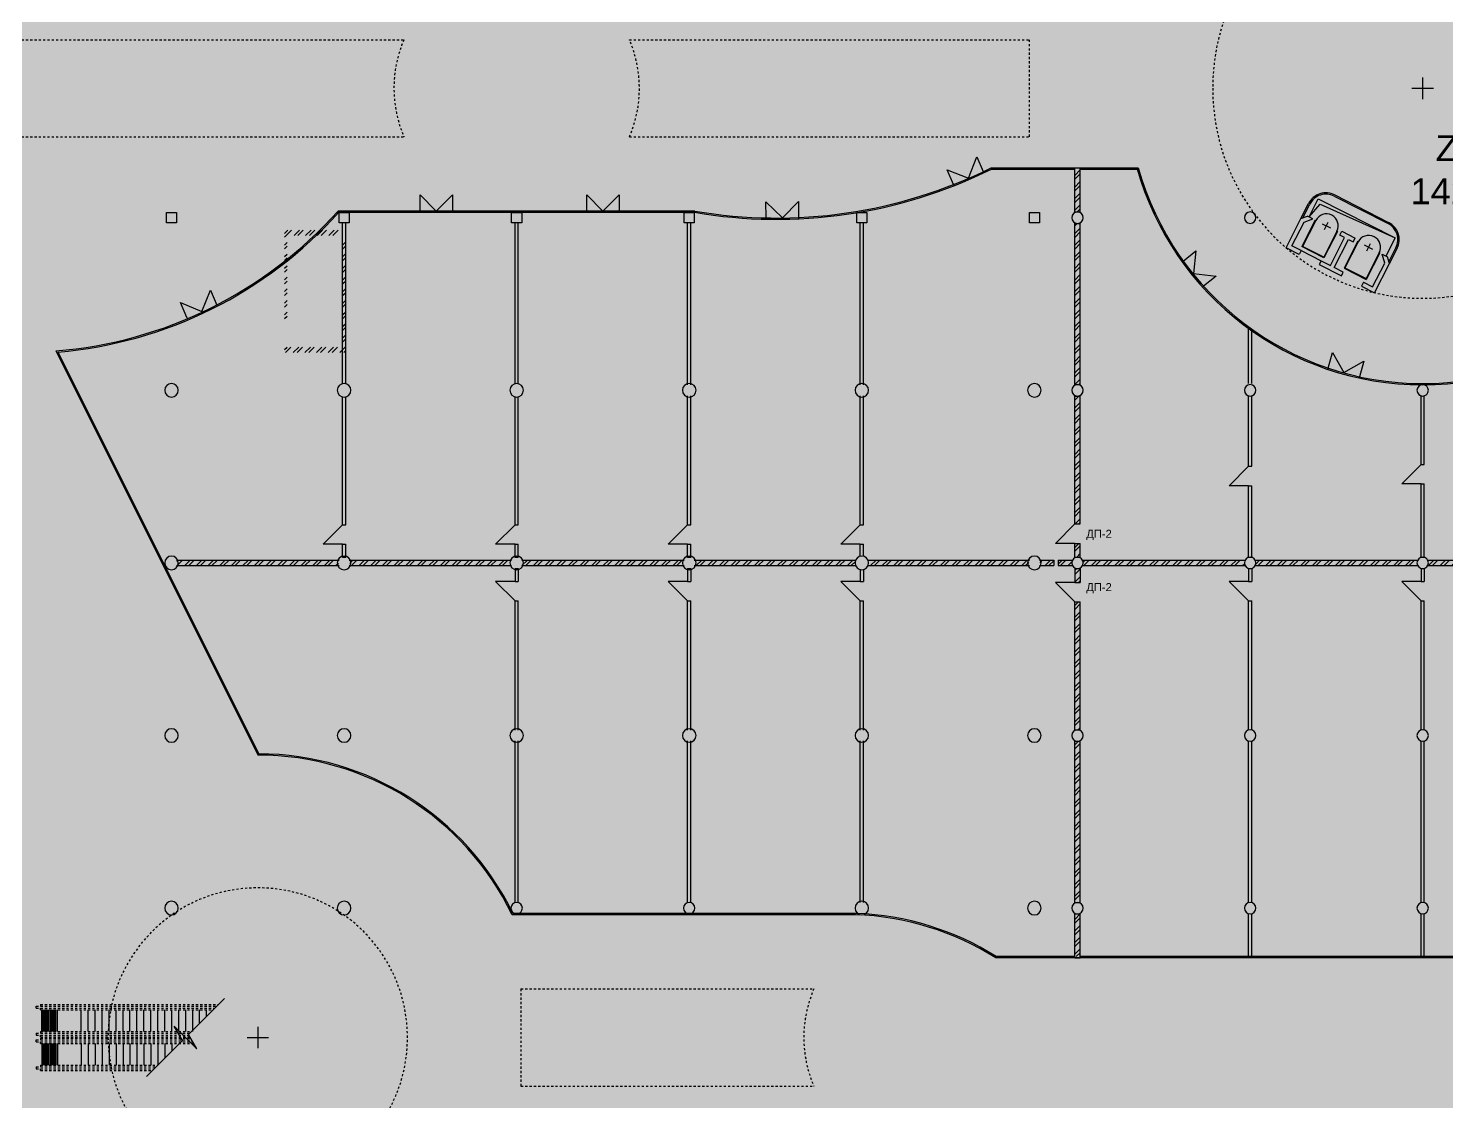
# Model space of a CAD drawing. Header units: metres. Extents: x 183920 to 185578, y 20757 to 21440.
# Drawn here: x 184808.6 to 184874.4, y 20923.2 to 20973 of the extents above; entities that cross this region are included whole.
import ezdxf

# ---------------------------------------------------------------- set-up
doc = ezdxf.new("R2010")
doc.units = ezdxf.units.M
for name, pattern in [('Style_13', [0]), ('Style_15', [9.525e-07, 6.35e-07, -3.175e-07]), ('Style_23', [0]), ('Style_29', [5e-07, 2.5e-07, -2.5e-07]), ('Style_8', [0])]:
    doc.linetypes.add(name, pattern=pattern)
for name, color, linetype, true_color in [('0_1', 7, 'Continuous', 0x000000), ('brick', 12, 'Continuous', 0xbd0000), ('COLON', 5, 'Continuous', 0x0000ff), ('DOORS', 8, 'Continuous', 0x414141), ('DRAW', 7, 'Continuous', 0xffffff), ('GKL', 5, 'Continuous', 0x0000ff), ('Glass', 4, 'Continuous', 0x00ffff), ('Import', 7, 'Continuous', 0xff1493), ('TEXT', 2, 'Continuous', 0xffff00), ('WALL', 7, 'Continuous', 0x000000), ('Zoning', 7, 'Continuous', 0x47d2e2)]:
    doc.layers.add(name, color=color, linetype=linetype, true_color=true_color)
doc.styles.add('Style', font='', dxfattribs={"height": 0.3708534375})
doc.styles.add('Style_11', font='', dxfattribs={"height": 1.2})
doc.styles.get('Style').set_extended_font_data('arial')
doc.styles.get('Style_11').set_extended_font_data('arial')
pattern_1 = [(45, (-3.600000000000116, 82), (-0.2694076836320746, 0.2694076836320746), []), (45, (-3.420394800000009, 82), (-0.2694076836320746, 0.2694076836320746), [])]

# ---------------------------------------------------------------- blocks, each defined once
blk = doc.blocks.new('AC7174312D')
at = {"layer": 'WALL', "linetype": 'Style_13'}
for points in [[(4.25, -5.749999999999956), (4.25, -6.749999999999956)], [(3.75, -6.249999999999956), (4.75, -6.249999999999956)]]:
    blk.add_lwpolyline(points, dxfattribs=at)
blk = doc.blocks.new('AC584E3954')
at = {"layer": 'Glass', "linetype": 'Style_13'}
for points in [[(-0.8850831972660963, -1.234254007406082), (-0.8850831972660963, -1.174254007406082)], [(0.6149168027339037, -1.234254007406082), (0.6149168027339037, -1.984254007406082), (-0.1350831972660962, -1.234254007406082), (-0.8850831972660963, -1.984254007406082), (-0.8850831972660963, -1.234254007406082)], [(0.6149168027339037, -1.234254007406082), (0.6149168027339037, -1.174254007406082)]]:
    blk.add_lwpolyline(points, dxfattribs=at)

msp = doc.modelspace()

# ---------------------------------------------------------------- hatches: boundary and pattern name
at = {"layer": 'DRAW'}
h = msp.add_hatch(dxfattribs=at)
h.set_pattern_fill('PATTERN_0', color=256, scale=0.04, style=0, pattern_type=2)
h.set_pattern_definition(pattern_1)
edge = h.paths.add_edge_path(flags=0)
edge.add_line((184857.3996730566, 20966.43480507297), (184857.1496730566, 20966.43480507297))
edge.add_line((184857.1496730566, 20966.43480507297), (184857.1496730566, 20964.41847150189))
edge.add_arc((184857.2746730566, 20964.18480507297), 0.2649999999998766, 61.85541869148011, 118.14458130852009, ccw=False)
edge.add_line((184857.3996730566, 20964.41847150189), (184857.3996730566, 20966.43480507297))
edge.add_line((184857.3996730566, 20966.43480507297), (184857.3996730566, 20966.43480507297))
edge = h.paths.add_edge_path(flags=0)
edge.add_line((184857.1496730566, 20956.44980507297), (184857.3996730566, 20956.44980507297))
edge.add_line((184857.3996730566, 20956.44980507297), (184857.3996730566, 20963.95113864406))
edge.add_spline(control_points=[(184857.3996730566, 20963.95113864406), (184857.3202946146, 20963.90867509768), (184857.2290514985, 20963.90867509768), (184857.1496730566, 20963.95113864406)], knot_values=[0, 0, 0, 0, 1, 1, 1, 1], degree=3, periodic=0)
edge.add_line((184857.1496730566, 20963.95113864406), (184857.1496730566, 20956.44980507297))
h = msp.add_hatch(dxfattribs=at)
h.set_pattern_fill('PATTERN_0', color=256, scale=0.04, style=0, pattern_type=2)
h.set_pattern_definition(pattern_1)
h.paths.add_polyline_path([(184820.5146730565, 20958.18689445617), (184820.5146730565, 20957.93689445617), (184823.3346730566, 20957.93689445617), (184823.3346730566, 20963.28189445617), (184823.2146730565, 20963.28189445617), (184823.2146730565, 20958.18689445617), (184820.5146730565, 20958.18689445617)], flags=0)
h.paths.add_polyline_path([(184820.5146730565, 20963.60689445617), (184823.0096730565, 20963.60689445617), (184823.0096730565, 20963.54689445617), (184823.0096730565, 20963.35689445617), (184820.6346730565, 20963.35689445617), (184820.6346730565, 20959.38689445617), (184820.5146730565, 20959.38689445617), (184820.5146730565, 20963.60689445617)], flags=0)
h = msp.add_hatch(dxfattribs=at)
h.set_pattern_fill('PATTERN_0', color=256, scale=0.04, style=0, pattern_type=2)
h.set_pattern_definition(pattern_1)
edge = h.paths.add_edge_path(flags=0)
edge.add_arc((184881.2746730566, 20948.18480507296), 0.2650000000025781, 151.8554186883603, 179.9999999969736, ccw=False)
edge.add_line((184881.0410066276, 20948.30980507297), (184873.5083394855, 20948.30980507297))
edge.add_arc((184873.2746730566, 20948.18480507302), 0.2649999999873728, -9.560608305037022e-09, 28.144581299123615, ccw=False)
edge.add_arc((184873.2746730566, 20948.18480507293), 0.264999999990407, -28.14458129895911, 9.396103450853843e-09, ccw=False)
edge.add_line((184873.5083394855, 20948.05980507297), (184881.0410066276, 20948.05980507297))
edge.add_arc((184881.2746730566, 20948.18480507299), 0.2650000000050896, 180.0000000031625, 208.1445813115037, ccw=False)
edge.add_line((184881.0096730565, 20948.18480507297), (184881.0096730565, 20948.18480507297))
edge = h.paths.add_edge_path(flags=0)
edge.add_line((184873.0410066276, 20948.30980507297), (184865.5083394855, 20948.30980507297))
edge.add_arc((184865.2746730566, 20948.18480507302), 0.2649999999873728, -9.560608305037022e-09, 28.144581299123615, ccw=False)
edge.add_arc((184865.2746730566, 20948.18480507293), 0.264999999990407, -28.14458129895911, 9.396103450853843e-09, ccw=False)
edge.add_line((184865.5083394855, 20948.05980507297), (184873.0410066276, 20948.05980507297))
edge.add_arc((184873.2746730566, 20948.18480507299), 0.2650000000050896, 180.0000000031625, 208.1445813115037, ccw=False)
edge.add_arc((184873.2746730566, 20948.18480507296), 0.2650000000028109, 151.8554186883729, 179.999999996961, ccw=False)
edge.add_line((184873.0410066276, 20948.30980507297), (184873.0410066276, 20948.30980507297))
edge = h.paths.add_edge_path(flags=0)
edge.add_line((184865.0410066276, 20948.30980507297), (184857.5083394855, 20948.30980507297))
edge.add_arc((184857.2746730566, 20948.18480507302), 0.2649999999875036, -9.553616564517142e-09, 28.14458129911651, ccw=False)
edge.add_arc((184857.2746730566, 20948.18480507293), 0.264999999990465, -28.144581298955984, 9.392977062816499e-09, ccw=False)
edge.add_line((184857.5083394855, 20948.05980507297), (184865.0410066276, 20948.05980507297))
edge.add_arc((184865.2746730566, 20948.18480507299), 0.2650000000051477, 180.0000000031656, 208.1445813115004, ccw=False)
edge.add_arc((184865.2746730566, 20948.18480507296), 0.2650000000027523, 151.8554186883697, 179.9999999969642, ccw=False)
edge.add_line((184865.0410066276, 20948.30980507297), (184865.0410066276, 20948.30980507297))
edge = h.paths.add_edge_path(flags=0)
edge.add_arc((184855.2746730566, 20948.18480507296), 0.2650000000025926, 151.855418688361, 179.9999999969728)
edge.add_arc((184855.2746730566, 20948.18480507299), 0.2650000000050896, 180.0000000031625, 208.1445813115036)
edge.add_line((184855.0410066276, 20948.05980507297), (184847.5638097025, 20948.05980507297))
edge.add_arc((184847.2746730566, 20948.18480507288), 0.3149999999821551, 336.6201319013783, 360.0000000169784)
edge.add_arc((184847.2746730566, 20948.18480507307), 0.3149999999787791, 359.9999999828946, 383.3798680987487)
edge.add_line((184847.5638097025, 20948.30980507297), (184855.0410066276, 20948.30980507297))
edge.add_line((184855.0410066276, 20948.30980507297), (184855.0410066276, 20948.30980507297))
edge = h.paths.add_edge_path(flags=0)
edge.add_line((184857.0410066276, 20948.30980507297), (184856.3702479268, 20948.30980507297))
edge.add_line((184856.3702479268, 20948.30980507297), (184856.3702479268, 20948.05980507297))
edge.add_line((184856.3702479268, 20948.05980507297), (184857.0410066276, 20948.05980507297))
edge.add_arc((184857.2746730566, 20948.18480507299), 0.2650000000050169, 180.0000000031585, 208.1445813115076, ccw=False)
edge.add_arc((184857.2746730566, 20948.18480507296), 0.265000000002521, 151.8554186883571, 179.9999999969767, ccw=False)
edge.add_line((184857.0410066276, 20948.30980507297), (184857.0410066276, 20948.30980507297))
edge = h.paths.add_edge_path(flags=0)
edge.add_line((184856.1702479268, 20948.30980507297), (184855.5083394855, 20948.30980507297))
edge.add_arc((184855.2746730566, 20948.18480507302), 0.2649999999873728, -9.560608305037022e-09, 28.144581299123615, ccw=False)
edge.add_arc((184855.2746730566, 20948.18480507293), 0.264999999990407, -28.14458129895911, 9.396103450853843e-09, ccw=False)
edge.add_line((184855.5083394855, 20948.05980507297), (184856.1702479268, 20948.05980507297))
edge.add_line((184856.1702479268, 20948.05980507297), (184856.1702479268, 20948.30980507297))
edge.add_line((184856.1702479268, 20948.30980507297), (184856.1702479268, 20948.30980507297))
h.paths.add_polyline_path([(184857.3996730566, 20949.08980507297), (184857.1496730566, 20949.08980507297), (184857.1496730566, 20948.44980507297), (184857.3996730566, 20948.44980507297), (184857.3996730566, 20949.08980507297)], flags=0)
h.paths.add_polyline_path([(184857.3996730566, 20955.91980507298), (184857.1496730566, 20955.91980507298), (184857.1496730566, 20949.98980507298), (184857.3996730566, 20949.98980507298), (184857.3996730566, 20955.91980507298)], flags=0)
h = msp.add_hatch(dxfattribs=at)
h.set_pattern_fill('PATTERN_0', color=256, scale=0.04, style=0, pattern_type=2)
h.set_pattern_definition(pattern_1)
edge = h.paths.add_edge_path(flags=0)
edge.add_line((184831.0410066276, 20948.30980507297), (184823.5083394855, 20948.30980507297))
edge.add_arc((184823.2746730566, 20948.18480507302), 0.2649999999882947, -9.51058609643951e-09, 28.144581299073707, ccw=False)
edge.add_arc((184823.2746730566, 20948.18480507293), 0.2649999999894779, -28.144581299009474, 9.44652356338338e-09, ccw=False)
edge.add_line((184823.5083394855, 20948.05980507297), (184831.0410066276, 20948.05980507297))
edge.add_arc((184831.2746730566, 20948.18480507299), 0.2650000000044944, 180.0000000031302, 208.1445813115359, ccw=False)
edge.add_arc((184831.2746730566, 20948.18480507296), 0.2650000000031514, 151.8554186883914, 179.9999999969426, ccw=False)
edge.add_line((184831.0410066276, 20948.30980507297), (184831.0410066276, 20948.30980507297))
edge = h.paths.add_edge_path(flags=0)
edge.add_line((184823.0410066276, 20948.30980507297), (184815.5083394855, 20948.30980507297))
edge.add_arc((184815.2746730566, 20948.18480507302), 0.2649999999873728, -9.560608305037022e-09, 28.144581299123615, ccw=False)
edge.add_arc((184815.2746730566, 20948.18480507293), 0.2649999999903997, -28.144581298959622, 9.39661504162359e-09, ccw=False)
edge.add_line((184815.5083394855, 20948.05980507297), (184823.0410066276, 20948.05980507297))
edge.add_arc((184823.2746730566, 20948.18480507299), 0.2650000000050823, 180.0000000031621, 208.1445813115041, ccw=False)
edge.add_arc((184823.2746730566, 20948.18480507296), 0.2650000000025781, 151.8554186883603, 179.9999999969736, ccw=False)
edge.add_line((184823.0410066276, 20948.30980507297), (184823.0410066276, 20948.30980507297))
h = msp.add_hatch(dxfattribs=at)
h.set_pattern_fill('PATTERN_0', color=256, scale=0.04, style=0, pattern_type=2)
h.set_pattern_definition(pattern_1)
edge = h.paths.add_edge_path(flags=0)
edge.add_line((184839.0410066276, 20948.30980507297), (184831.5083394855, 20948.30980507297))
edge.add_arc((184831.2746730566, 20948.18480507302), 0.26499999998836, -9.507118647889001e-09, 28.144581299070126, ccw=False)
edge.add_arc((184831.2746730566, 20948.18480507293), 0.2649999999894126, -28.14458129901311, 9.44999101193389e-09, ccw=False)
edge.add_line((184831.5083394855, 20948.05980507297), (184839.0410066276, 20948.05980507297))
edge.add_arc((184839.2746730566, 20948.18480507299), 0.2650000000043637, 180.0000000031231, 208.144581311543, ccw=False)
edge.add_arc((184839.2746730566, 20948.18480507296), 0.2650000000033185, 151.8554186884004, 179.9999999969335, ccw=False)
edge.add_line((184839.0410066276, 20948.30980507297), (184839.0410066276, 20948.30980507297))
edge = h.paths.add_edge_path(flags=0)
edge.add_arc((184847.2746730566, 20948.184805073), 0.3149999999940961, 156.6201318884875, 180.0000000042841)
edge.add_arc((184847.2746730566, 20948.18480507295), 0.3149999999968788, 179.9999999958206, 203.3798681114078)
edge.add_line((184846.9855364106, 20948.05980507297), (184839.5083394855, 20948.05980507297))
edge.add_arc((184839.2746730566, 20948.18480507293), 0.2649999999903344, 331.8554187010369, 360.0000000094)
edge.add_arc((184839.2746730566, 20948.18480507302), 0.2649999999874382, 359.999999990443, 388.1445812991201)
edge.add_line((184839.5083394855, 20948.30980507297), (184846.9855364106, 20948.30980507297))
edge.add_line((184846.9855364106, 20948.30980507297), (184846.9855364106, 20948.30980507297))
h = msp.add_hatch(dxfattribs=at)
h.set_pattern_fill('PATTERN_0', color=256, scale=0.04, style=0, pattern_type=2)
h.set_pattern_definition(pattern_1)
h.paths.add_polyline_path([(184857.3996730566, 20947.91980507298), (184857.1496730566, 20947.91980507298), (184857.1496730566, 20947.27980507298), (184857.3996730566, 20947.27980507298), (184857.3996730566, 20947.91980507298)], flags=0)
edge = h.paths.add_edge_path(flags=0)
edge.add_arc((184857.2746730566, 20932.18480507297), 0.2649999999998459, 241.8554186906427, 298.1445813076898, ccw=False)
edge.add_line((184857.1496730566, 20931.95113864406), (184857.1496730566, 20929.93480507297))
edge.add_line((184857.1496730566, 20929.93480507297), (184857.3996730566, 20929.93480507297))
edge.add_line((184857.3996730566, 20929.93480507297), (184857.3996730566, 20931.95113864406))
edge.add_line((184857.3996730566, 20931.95113864406), (184857.3996730566, 20931.95113864406))
edge = h.paths.add_edge_path(flags=0)
edge.add_line((184857.2746730566, 20940.44980507297), (184857.3996730566, 20940.44980507297))
edge.add_line((184857.3996730566, 20940.44980507297), (184857.3996730566, 20946.37980507297))
edge.add_line((184857.3996730566, 20946.37980507297), (184857.1496730566, 20946.37980507297))
edge.add_line((184857.1496730566, 20946.37980507297), (184857.1496730566, 20940.41847150189))
edge.add_spline(control_points=[(184857.1496730566, 20940.41847150189), (184857.1882788853, 20940.43912371377), (184857.2308903674, 20940.44980507297), (184857.2746730566, 20940.44980507297)], knot_values=[0, 0, 0, 0, 1, 1, 1, 1], degree=3, periodic=0)
edge = h.paths.add_edge_path(flags=0)
edge.add_line((184857.2746730566, 20932.44980507297), (184857.3996730566, 20932.44980507297))
edge.add_line((184857.3996730566, 20932.44980507297), (184857.3996730566, 20939.91980507298))
edge.add_line((184857.3996730566, 20939.91980507298), (184857.2746730566, 20939.91980507298))
edge.add_spline(control_points=[(184857.2746730566, 20939.91980507298), (184857.2308903674, 20939.91980507298), (184857.1882788853, 20939.93048643218), (184857.1496730566, 20939.95113864406)], knot_values=[0, 0, 0, 0, 1, 1, 1, 1], degree=3, periodic=0)
edge.add_line((184857.1496730566, 20939.95113864406), (184857.1496730566, 20932.41847150189))
edge.add_spline(control_points=[(184857.1496730566, 20932.41847150189), (184857.1882788853, 20932.43912371377), (184857.2308903674, 20932.44980507297), (184857.2746730566, 20932.44980507297)], knot_values=[0, 0, 0, 0, 1, 1, 1, 1], degree=3, periodic=0)
at = {"layer": 'Zoning', "transparency": 33554483}
msp.add_hatch(color=256, dxfattribs=at).paths.add_polyline_path([(184979.7863903792, 20791.04482130507), (184979.4617629582, 21013.51851378724), (184803.8159741289, 21044.01882130582), (184705.1692688792, 21043.36482130507), (184705.2366155375, 20815.82403505755), (184979.7863903792, 20791.04482130507)], flags=0)

# ---------------------------------------------------------------- linework, layer by layer
at = {"layer": '0_1', "linetype": 'Style_13'}
for points in [[(184869.1974254259, 20965.23953810631, 0.4142135624034964), (184867.9871560367, 20964.8455228707)], [(184869.1702169541, 20965.18606195215, 0.4142135624034964), (184868.0406321909, 20964.81831439892)], [(184869.2974662083, 20963.56174436401, 1), (184868.3170700487, 20964.06056634664)], [(184872.086994522, 20962.75954003396, 0.4142135623426936), (184871.6929792864, 20963.96980942297)], [(184871.2582585273, 20962.56410039853, 1), (184870.2778623677, 20963.06292238117)], [(184872.0335183678, 20962.78674850574, 0.4142135623426936), (184871.6657708146, 20963.91633326881)]]:
    msp.add_lwpolyline(points, format="xyb", dxfattribs=at)
for points in [[(184869.1974254259, 20965.23953810631), (184871.6929792864, 20963.96980942297)], [(184867.6311785309, 20964.14587652061), (184867.9871560368, 20964.84552287079)], [(184867.7132235804, 20964.17481801068), (184868.0406321909, 20964.818314399)], [(184868.0051258162, 20964.21928243212), (184868.4336592468, 20965.06153186004), (184871.9987361904, 20963.24763374098), (184871.5702027598, 20962.40538431306)], [(184868.0051258162, 20964.21928243212), (184868.5235173834, 20964.80739566954)], [(184868.5235173834, 20964.80739566954), (184871.9987361904, 20963.24763374098)], [(184869.1702169541, 20965.18606195215), (184871.6657708146, 20963.91633326881)], [(184867.5435039799, 20962.48505197446), (184866.9418972457, 20962.79114728205), (184867.6311785309, 20964.14587652061)], [(184867.6341988858, 20962.66330582164), (184867.2108459988, 20962.87870622327), (184867.7731544157, 20963.98388007578)], [(184867.6311785309, 20964.14587652061), (184867.9372195887, 20964.25383287248)], [(184868.2947883179, 20964.07190320994), (184867.6712608394, 20962.84640801058)], [(184868.3170700487, 20964.0605663467), (184867.7048794336, 20962.85735287824)], [(184867.7731544157, 20963.98388007578), (184868.1833796634, 20964.12858752616)], [(184868.1833796634, 20964.12858752616), (184867.9372195887, 20964.25383287248)], [(184868.2947883179, 20964.07190320994), (184868.3170700487, 20964.0605663467)], [(184868.7215383625, 20963.64266010798), (184868.8960381114, 20963.98562591466)], [(184868.5700315835, 20962.18715756538), (184868.9933844706, 20961.97175716374), (184869.6531899114, 20963.26855390197), (184869.4303726024, 20963.38192253441)], [(184868.6178014681, 20963.90755529964), (184868.999110337, 20963.71354674082)], [(184869.2974662083, 20963.56174436396), (184868.6852755931, 20962.3585308955)], [(184869.3197479392, 20963.55040750072), (184868.6962204607, 20962.32491230136)], [(184869.2974662083, 20963.56174436396), (184869.3197479392, 20963.55040750072)], [(184869.4303726024, 20963.38192253441), (184869.5210675084, 20963.56017638159)], [(184869.5210675084, 20963.56017638159), (184870.1449559735, 20963.24274421076)], [(184867.6341988858, 20962.66330582164), (184867.5435039799, 20962.48505197446)], [(184867.6341988858, 20962.66330582164), (184868.5700315835, 20962.18715756538)], [(184868.6962204607, 20962.32491230136), (184867.6712608394, 20962.84640801058)], [(184868.6852755931, 20962.3585308955), (184867.7048794336, 20962.85735287824)], [(184869.5949912048, 20961.66566185616), (184869.1716383178, 20961.88106225779), (184869.8314437586, 20963.17785899602), (184870.0542610676, 20963.06449036358)], [(184870.2555806368, 20963.07425924446), (184869.6320531584, 20961.84876404511)], [(184870.2778623677, 20963.06292238122), (184869.6656717525, 20961.85970891276)], [(184870.0542610676, 20963.06449036358), (184870.1449559735, 20963.24274421076)], [(184870.2778623677, 20963.06292238122), (184870.2555806368, 20963.07425924446)], [(184870.9575271078, 20962.71711144553), (184870.576218239, 20962.91112000435)], [(184870.6823306814, 20962.6450161425), (184870.8568304304, 20962.98798194918)], [(184871.7061097573, 20962.14325211734), (184872.0335183678, 20962.78674850566)], [(184871.731017016, 20962.05989368369), (184872.0869945219, 20962.75954003387)], [(184868.5700315835, 20962.18715756538), (184868.4793366776, 20962.0089037182), (184869.5042962989, 20961.48740800898), (184869.5949912048, 20961.66566185616)], [(184870.4401289966, 20961.01125975273), (184871.0417357308, 20960.70516444513), (184871.731017016, 20962.05989368369)], [(184870.5308239025, 20961.1895135999), (184870.9541767896, 20960.97411319827), (184871.5164852065, 20962.07928705078)], [(184871.2582585272, 20962.56410039848), (184870.6460679121, 20961.36088693002)], [(184871.2805402581, 20962.55276353523), (184870.6570127797, 20961.32726833587)], [(184871.2805402581, 20962.55276353523), (184871.2582585272, 20962.56410039848)], [(184871.5164852065, 20962.07928705078), (184871.3919489126, 20962.49607921901)], [(184871.3919489126, 20962.49607921901), (184871.6381089873, 20962.3708338727)], [(184871.731017016, 20962.05989368369), (184871.6381089873, 20962.3708338727)], [(184869.6320531584, 20961.84876404511), (184870.6570127797, 20961.32726833587)], [(184869.6656717525, 20961.85970891276), (184870.6460679121, 20961.36088693002)], [(184870.5308239025, 20961.1895135999), (184870.4401289966, 20961.01125975273)], [(184809.0072003007, 20927.5491357816), (184809.0072003007, 20927.63197042727)], [(184809.2092807672, 20927.71480507294), (184809.2092807672, 20927.63197042727)], [(184809.2092807672, 20927.46630113593), (184809.2092807672, 20927.5491357816)], [(184809.2683004522, 20926.46330900979), (184809.2683004522, 20927.46630113593)], [(184809.3204398533, 20926.4633090098), (184809.3204398533, 20927.46630113593)], [(184809.3851544202, 20926.4633090098), (184809.3851544202, 20927.46630113593)], [(184809.4498689872, 20926.4633090098), (184809.4498689872, 20927.46630113593)], [(184809.5145835541, 20926.4633090098), (184809.5145835541, 20927.46630113593)], [(184809.579298121, 20926.4633090098), (184809.579298121, 20927.46630113593)], [(184809.644012688, 20926.4633090098), (184809.644012688, 20927.46630113593)], [(184809.7087272549, 20926.4633090098), (184809.7087272549, 20927.46630113593)], [(184809.7734418218, 20926.4633090098), (184809.7734418218, 20927.46630113593)], [(184809.8381563888, 20926.4633090098), (184809.8381563887, 20927.46630113593)], [(184809.9028709557, 20926.4633090098), (184809.9028709557, 20927.46630113593)], [(184809.9675855226, 20926.4633090098), (184809.9675855226, 20927.46630113593)], [(184809.9955422155, 20926.4633090098), (184809.9955422155, 20927.46630113593)], [(184809.2092807672, 20926.46330900979), (184809.2092807672, 20926.38047436412)], [(184809.0072003007, 20926.38047436412), (184809.0072003007, 20926.29763971845)], [(184809.0072003007, 20925.98913578161), (184809.0072003007, 20926.07197042727)], [(184809.2092807672, 20926.21480507278), (184809.2092807672, 20926.29763971845)], [(184809.2092807672, 20926.15480507294), (184809.2092807672, 20926.07197042728)], [(184809.2092807672, 20925.90630113594), (184809.2092807672, 20925.98913578161)], [(184809.2683004522, 20925.90630113594), (184809.2683004522, 20924.9033090098)], [(184809.3204398533, 20925.90630113594), (184809.3204398533, 20924.9033090098)], [(184809.3851544202, 20925.90630113594), (184809.3851544202, 20924.9033090098)], [(184809.4498689872, 20925.90630113594), (184809.4498689872, 20924.90330900981)], [(184809.5145835541, 20925.90630113594), (184809.5145835541, 20924.90330900981)], [(184809.579298121, 20925.90630113594), (184809.579298121, 20924.90330900981)], [(184809.644012688, 20925.90630113594), (184809.644012688, 20924.90330900981)], [(184809.7087272549, 20925.90630113594), (184809.7087272549, 20924.90330900981)], [(184809.7734418218, 20925.90630113594), (184809.7734418218, 20924.90330900981)], [(184809.8381563888, 20925.90630113594), (184809.8381563888, 20924.90330900981)], [(184809.9028709557, 20925.90630113594), (184809.9028709557, 20924.90330900981)], [(184809.9675855226, 20925.90630113594), (184809.9675855226, 20924.90330900981)], [(184809.9955422155, 20925.90630113594), (184809.9955422155, 20924.90330900981)], [(184809.0072003007, 20924.82047436413), (184809.0072003007, 20924.73763971846)], [(184809.2092807672, 20924.9033090098), (184809.2092807672, 20924.82047436413)], [(184809.2092807672, 20924.65480507279), (184809.2092807672, 20924.73763971846)]]:
    msp.add_lwpolyline(points, dxfattribs=at)
at = {"layer": '0_1', "linetype": 'Style_29'}
for points in [[(184809.0072003007, 20927.6319704273), (184817.3702979242, 20927.6319704273)], [(184809.0072003007, 20927.54913578163), (184817.2874632786, 20927.54913578163)], [(184809.2092807671, 20927.71480507297), (184817.4531325699, 20927.71480507297)], [(184809.2092807672, 20927.46630113596), (184817.2046286329, 20927.46630113596)], [(184809.2092807672, 20926.46330900976), (184816.2016365068, 20926.46330900985)], [(184809.0072003007, 20926.38047436409), (184816.1188018611, 20926.38047436418)], [(184809.0072003007, 20926.29763971842), (184816.0810584712, 20926.29763971852)], [(184809.0072003007, 20926.0719704273), (184816.2113486972, 20926.07197042731)], [(184809.0072003007, 20925.98913578163), (184816.2591733022, 20925.98913578164)], [(184809.2092807672, 20926.21480507276), (184816.1288830761, 20926.21480507285)], [(184809.2092807672, 20926.15480507298), (184816.1635240922, 20926.15480507298)], [(184809.2092807672, 20925.90630113597), (184816.3069979071, 20925.90630113597)], [(184809.0072003007, 20924.8204743641), (184814.5588018611, 20924.82047436417)], [(184809.0072003007, 20924.73763971843), (184814.4759672155, 20924.7376397185)], [(184809.2092807672, 20924.90330900977), (184814.6416365068, 20924.90330900984)], [(184809.2092807672, 20924.65480507276), (184814.3931325698, 20924.65480507283)]]:
    msp.add_lwpolyline(points, dxfattribs=at)
at = {"layer": 'brick', "linetype": 'Style_13'}
for points in [[(184857.1496730566, 20964.44980507297), (184857.1496730566, 20966.49480507297)], [(184857.1496730566, 20966.49480507297), (184857.3996730566, 20966.49480507297)], [(184857.3996730566, 20964.44980507297), (184857.3996730566, 20966.49480507297)], [(184857.1496730566, 20964.44980507297), (184857.3996730566, 20964.44980507297)], [(184857.1496730566, 20956.44980507297), (184857.1496730566, 20963.91980507298)], [(184857.1496730566, 20963.91980507298), (184857.3996730566, 20963.91980507298)], [(184857.3996730566, 20956.44980507297), (184857.3996730566, 20963.91980507298)], [(184857.1496730566, 20956.44980507297), (184857.3996730566, 20956.44980507297)], [(184857.1496730566, 20955.91980507298), (184857.3996730566, 20955.91980507298)], [(184857.1496730566, 20949.98980507298), (184857.1496730566, 20955.91980507298)], [(184857.3996730566, 20949.98980507298), (184857.3996730566, 20955.91980507298)], [(184857.1496730566, 20949.98980507298), (184857.3996730566, 20949.98980507298)], [(184857.1496730566, 20948.44980507297), (184857.1496730566, 20949.08980507297)], [(184857.1496730566, 20949.08980507297), (184857.3996730566, 20949.08980507297)], [(184857.3996730566, 20948.44980507297), (184857.3996730566, 20949.08980507297)], [(184815.5083394855, 20948.30980507297), (184823.0410066276, 20948.30980507297)], [(184823.5083394855, 20948.30980507297), (184831.0410066276, 20948.30980507297)], [(184823.5083394855, 20948.30980507297), (184831.0410066276, 20948.30980507297)], [(184831.5083394855, 20948.30980507297), (184839.0410066276, 20948.30980507297)], [(184831.5083394855, 20948.30980507297), (184839.0410066276, 20948.30980507297)], [(184839.5083394855, 20948.30980507297), (184846.9855364106, 20948.30980507297)], [(184847.5638097025, 20948.30980507297), (184855.0410066276, 20948.30980507297)], [(184855.5083394855, 20948.30980507297), (184856.1702479268, 20948.30980507297)], [(184856.1702479268, 20948.30980507297), (184856.1702479268, 20948.05980507297)], [(184856.3702479268, 20948.30980507297), (184856.3702479268, 20948.05980507297)], [(184856.3702479268, 20948.30980507297), (184857.0410066276, 20948.30980507297)], [(184857.1496730566, 20948.44980507297), (184857.3996730566, 20948.44980507297)], [(184857.5083394855, 20948.30980507297), (184865.0410066276, 20948.30980507297)], [(184865.5083394855, 20948.30980507297), (184873.0410066276, 20948.30980507297)], [(184873.5083394855, 20948.30980507297), (184881.0410066276, 20948.30980507297)], [(184815.5083394855, 20948.05980507297), (184823.0410066276, 20948.05980507297)], [(184823.5083394855, 20948.05980507297), (184831.0410066276, 20948.05980507297)], [(184823.5083394855, 20948.05980507297), (184831.0410066276, 20948.05980507297)], [(184831.5083394855, 20948.05980507297), (184839.0410066276, 20948.05980507297)], [(184831.5083394855, 20948.05980507297), (184839.0410066276, 20948.05980507297)], [(184839.5083394855, 20948.05980507297), (184846.9855364106, 20948.05980507297)], [(184847.5638097025, 20948.05980507297), (184855.0410066276, 20948.05980507297)], [(184855.5083394855, 20948.05980507297), (184856.1702479268, 20948.05980507297)], [(184856.3702479268, 20948.05980507297), (184857.0410066276, 20948.05980507297)], [(184857.1496730566, 20947.91980507298), (184857.1496730566, 20947.27980507298)], [(184857.1496730566, 20947.91980507298), (184857.3996730566, 20947.91980507298)], [(184857.3996730566, 20947.91980507298), (184857.3996730566, 20947.27980507298)], [(184857.5083394855, 20948.05980507297), (184865.0410066276, 20948.05980507297)], [(184865.5083394855, 20948.05980507297), (184873.0410066276, 20948.05980507297)], [(184873.5083394855, 20948.05980507297), (184881.0410066276, 20948.05980507297)], [(184857.1496730566, 20947.27980507298), (184857.3996730566, 20947.27980507298)], [(184857.1496730566, 20940.44980507297), (184857.1496730566, 20946.37980507297)], [(184857.1496730566, 20946.37980507297), (184857.3996730566, 20946.37980507297)], [(184857.3996730566, 20940.44980507297), (184857.3996730566, 20946.37980507297)], [(184857.1496730566, 20940.44980507297), (184857.3996730566, 20940.44980507297)], [(184857.1496730566, 20939.91980507298), (184857.3996730566, 20939.91980507298)], [(184857.1496730566, 20932.44980507297), (184857.1496730566, 20939.91980507298)], [(184857.3996730566, 20932.44980507297), (184857.3996730566, 20939.91980507298)], [(184857.1496730566, 20932.44980507297), (184857.3996730566, 20932.44980507297)], [(184857.1496730566, 20929.87480507297), (184857.1496730566, 20931.91980507298)], [(184857.1496730566, 20931.91980507298), (184857.3996730566, 20931.91980507298)], [(184857.3996730566, 20929.87480507297), (184857.3996730566, 20931.91980507298)], [(184857.1496730566, 20929.87480507297), (184857.3996730566, 20929.87480507297)]]:
    msp.add_lwpolyline(points, dxfattribs=at)
at = {"layer": 'COLON', "linetype": 'Style_23'}
for points in [[(184815.0396730565, 20964.41980507298), (184815.5096730565, 20964.41980507298), (184815.5096730565, 20963.94980507297), (184815.0396730565, 20963.94980507297), (184815.0396730565, 20964.41980507298)], [(184823.0396730565, 20964.41980507298), (184823.5096730565, 20964.41980507298), (184823.5096730565, 20963.94980507297), (184823.0396730565, 20963.94980507297), (184823.0396730565, 20964.41980507298)], [(184831.0396730565, 20964.41980507298), (184831.5096730565, 20964.41980507298), (184831.5096730565, 20963.94980507297), (184831.0396730565, 20963.94980507297), (184831.0396730565, 20964.41980507298)], [(184839.0396730565, 20964.41980507298), (184839.5096730565, 20964.41980507298), (184839.5096730565, 20963.94980507297), (184839.0396730565, 20963.94980507297), (184839.0396730565, 20964.41980507298)], [(184847.0396730565, 20964.41980507298), (184847.5096730565, 20964.41980507298), (184847.5096730565, 20963.94980507297), (184847.0396730565, 20963.94980507297), (184847.0396730565, 20964.41980507298)], [(184855.0396730565, 20964.41980507298), (184855.5096730565, 20964.41980507298), (184855.5096730565, 20963.94980507297), (184855.0396730565, 20963.94980507297), (184855.0396730565, 20964.41980507298)]]:
    msp.add_lwpolyline(points, close=True, dxfattribs=at)
at = {"layer": 'COLON', "linetype": 'Style_13'}
for points in [[(184857.0096730565, 20964.18480507297, 0.9999999999999999), (184857.5396730565, 20964.18480507297, 0.9999999999999999), (184857.0096730565, 20964.18480507297)], [(184865.0096730565, 20964.18480507297, 0.9999999999999999), (184865.5396730565, 20964.18480507297, 0.9999999999999999), (184865.0096730565, 20964.18480507297)], [(184857.0096730565, 20956.18480507297, 0.9999999999999999), (184857.5396730565, 20956.18480507297, 0.9999999999999999), (184857.0096730565, 20956.18480507297)], [(184865.0096730565, 20956.18480507297, 0.9999999999999999), (184865.5396730565, 20956.18480507297, 0.9999999999999999), (184865.0096730565, 20956.18480507297)], [(184873.0096730565, 20956.18480507297, 0.9999999999999999), (184873.5396730565, 20956.18480507297, 0.9999999999999999), (184873.0096730565, 20956.18480507297)], [(184857.0096730565, 20948.18480507297, 0.9999999999999999), (184857.5396730565, 20948.18480507297, 0.9999999999999999), (184857.0096730565, 20948.18480507297)], [(184865.0096730565, 20948.18480507297, 0.9999999999999999), (184865.5396730565, 20948.18480507297, 0.9999999999999999), (184865.0096730565, 20948.18480507297)], [(184873.0096730565, 20948.18480507297, 0.9999999999999999), (184873.5396730565, 20948.18480507297, 0.9999999999999999), (184873.0096730565, 20948.18480507297)], [(184857.0096730565, 20940.18480507297, 0.9999999999999999), (184857.5396730565, 20940.18480507297, 0.9999999999999999), (184857.0096730565, 20940.18480507297)], [(184865.0096730565, 20940.18480507297, 0.9999999999999999), (184865.5396730565, 20940.18480507297, 0.9999999999999999), (184865.0096730565, 20940.18480507297)], [(184873.0096730565, 20940.18480507297, 0.9999999999999999), (184873.5396730565, 20940.18480507297, 0.9999999999999999), (184873.0096730565, 20940.18480507297)], [(184831.0096730565, 20932.18480507297, 0.9999999999999999), (184831.5396730565, 20932.18480507297, 0.9999999999999999), (184831.0096730565, 20932.18480507297)], [(184839.0096730565, 20932.18480507297, 0.9999999999999999), (184839.5396730565, 20932.18480507297, 0.9999999999999999), (184839.0096730565, 20932.18480507297)], [(184857.0096730565, 20932.18480507297, 0.9999999999999999), (184857.5396730565, 20932.18480507297, 0.9999999999999999), (184857.0096730565, 20932.18480507297)], [(184865.0096730565, 20932.18480507297, 0.9999999999999999), (184865.5396730565, 20932.18480507297, 0.9999999999999999), (184865.0096730565, 20932.18480507297)], [(184873.0096730565, 20932.18480507297, 0.9999999999999999), (184873.5396730565, 20932.18480507297, 0.9999999999999999), (184873.0096730565, 20932.18480507297)]]:
    msp.add_lwpolyline(points, format="xyb", close=True, dxfattribs=at)
at = {"layer": 'COLON', "linetype": 'Style_8'}
for points in [[(184814.9596730566, 20956.18480507297, 0.9999999999999999), (184815.5896730565, 20956.18480507297, 0.9999999999999999), (184814.9596730566, 20956.18480507297)], [(184822.9596730566, 20956.18480507297, 0.9999999999999999), (184823.5896730565, 20956.18480507297, 0.9999999999999999), (184822.9596730566, 20956.18480507297)], [(184830.9596730566, 20956.18480507297, 0.9999999999999999), (184831.5896730565, 20956.18480507297, 0.9999999999999999), (184830.9596730566, 20956.18480507297)], [(184838.9596730566, 20956.18480507297, 0.9999999999999999), (184839.5896730565, 20956.18480507297, 0.9999999999999999), (184838.9596730566, 20956.18480507297)], [(184846.9596730566, 20956.18480507297, 0.9999999999999999), (184847.5896730565, 20956.18480507297, 0.9999999999999999), (184846.9596730566, 20956.18480507297)], [(184854.9596730566, 20956.18480507297, 0.9999999999999999), (184855.5896730565, 20956.18480507297, 0.9999999999999999), (184854.9596730566, 20956.18480507297)], [(184822.9596730566, 20948.18480507297, 0.9999999999999999), (184823.5896730565, 20948.18480507297, 0.9999999999999999), (184822.9596730566, 20948.18480507297)], [(184830.9596730566, 20948.18480507297, 0.9999999999999999), (184831.5896730565, 20948.18480507297, 0.9999999999999999), (184830.9596730566, 20948.18480507297)], [(184838.9596730566, 20948.18480507297, 0.9999999999999999), (184839.5896730565, 20948.18480507297, 0.9999999999999999), (184838.9596730566, 20948.18480507297)], [(184846.9596730566, 20948.18480507297, 0.9999999999999999), (184847.5896730565, 20948.18480507297, 0.9999999999999999), (184846.9596730566, 20948.18480507297)], [(184854.9596730566, 20948.18480507297, 0.9999999999999999), (184855.5896730565, 20948.18480507297, 0.9999999999999999), (184854.9596730566, 20948.18480507297)], [(184822.9596730566, 20940.18480507297, 0.9999999999999999), (184823.5896730565, 20940.18480507297, 0.9999999999999999), (184822.9596730566, 20940.18480507297)], [(184830.9596730566, 20940.18480507297, 0.9999999999999999), (184831.5896730565, 20940.18480507297, 0.9999999999999999), (184830.9596730566, 20940.18480507297)], [(184838.9596730566, 20940.18480507297, 0.9999999999999999), (184839.5896730565, 20940.18480507297, 0.9999999999999999), (184838.9596730566, 20940.18480507297)], [(184846.9596730566, 20940.18480507297, 0.9999999999999999), (184847.5896730565, 20940.18480507297, 0.9999999999999999), (184846.9596730566, 20940.18480507297)], [(184854.9596730566, 20940.18480507297, 0.9999999999999999), (184855.5896730565, 20940.18480507297, 0.9999999999999999), (184854.9596730566, 20940.18480507297)], [(184846.9596730566, 20932.18480507297, 0.9999999999999999), (184847.5896730565, 20932.18480507297, 0.9999999999999999), (184846.9596730566, 20932.18480507297)], [(184854.9596730566, 20932.18480507297, 0.9999999999999999), (184855.5896730565, 20932.18480507297, 0.9999999999999999), (184854.9596730566, 20932.18480507297)]]:
    msp.add_lwpolyline(points, format="xyb", close=True, dxfattribs=at)
at = {"layer": 'COLON', "linetype": 'Style_23'}
for points in [[(184814.9596730566, 20948.18480507297, 0.9999999999999999), (184815.5896730565, 20948.18480507297, 0.9999999999999999), (184814.9596730566, 20948.18480507297)], [(184814.9596730566, 20940.18480507297, 0.9999999999999999), (184815.5896730565, 20940.18480507297, 0.9999999999999999), (184814.9596730566, 20940.18480507297)], [(184814.9596730566, 20932.18480507297, 0.9999999999999999), (184815.5896730565, 20932.18480507297, 0.9999999999999999), (184814.9596730566, 20932.18480507297)], [(184822.9596730566, 20932.18480507297, 0.9999999999999999), (184823.5896730565, 20932.18480507297, 0.9999999999999999), (184822.9596730566, 20932.18480507297)]]:
    msp.add_lwpolyline(points, format="xyb", close=True, dxfattribs=at)
at = {"layer": 'DOORS', "linetype": 'Style_13'}
for points in [[(184873.1996730565, 20951.84897371983), (184872.2996730566, 20951.84897371983), (184873.1996730565, 20952.74897371982)], [(184865.1996730565, 20951.76339795245), (184864.2996730566, 20951.76339795245), (184865.1996730565, 20952.66339795246)], [(184823.1996730565, 20949.04980507297), (184822.2996730566, 20949.04980507297), (184823.1996730565, 20949.94980507297)], [(184831.1996730565, 20949.04980507297), (184830.2996730566, 20949.04980507297), (184831.1996730565, 20949.94980507297)], [(184839.1996730565, 20949.04980507297), (184838.2996730566, 20949.04980507297), (184839.1996730565, 20949.94980507297)], [(184847.1996730565, 20949.04980507297), (184846.2996730566, 20949.04980507297), (184847.1996730565, 20949.94980507297)], [(184857.1496730566, 20949.08980507297), (184856.2496730565, 20949.08980507297), (184857.1496730566, 20949.98980507298)], [(184831.1996730565, 20947.31980507297), (184830.2996730566, 20947.31980507297), (184831.1996730565, 20946.41980507298)], [(184839.1996730565, 20947.31980507297), (184838.2996730566, 20947.31980507297), (184839.1996730565, 20946.41980507298)], [(184847.1996730565, 20947.31980507297), (184846.2996730566, 20947.31980507297), (184847.1996730565, 20946.41980507298)], [(184857.1496730566, 20947.27980507298), (184856.2496730565, 20947.27980507298), (184857.1496730566, 20946.37980507297)], [(184865.1996730565, 20947.31980507297), (184864.2996730566, 20947.31980507297), (184865.1996730565, 20946.41980507298)], [(184873.1996730565, 20947.31980507297), (184872.2996730566, 20947.31980507297), (184873.1996730565, 20946.41980507298)]]:
    msp.add_lwpolyline(points, dxfattribs=at)
at = {"layer": 'GKL', "linetype": 'Style_13'}
for points in [[(184823.1996730565, 20956.49074624379), (184823.1996730565, 20963.93063977243)], [(184823.3496730565, 20956.49074624379), (184823.3496730565, 20963.93063977243)], [(184831.1996730565, 20956.49074624379), (184831.1996730565, 20963.93063977243)], [(184831.3496730565, 20956.49074624379), (184831.3496730565, 20963.93063977243)], [(184839.1996730565, 20956.43897037352), (184839.1996730565, 20963.93063977243)], [(184839.3496730565, 20956.43897037352), (184839.3496730565, 20963.93063977243)], [(184847.1996730565, 20956.43897037352), (184847.1996730565, 20963.93063977243)], [(184847.3496730565, 20956.43897037352), (184847.3496730565, 20963.93063977243)], [(184865.1996730565, 20956.50477708095), (184865.1996730565, 20959.05570470502)], [(184865.3496730565, 20956.50477708095), (184865.3496730565, 20958.94839661653)], [(184823.1996730565, 20949.94980507297), (184823.1996730565, 20955.87886390216)], [(184823.3496730565, 20949.94980507297), (184823.3496730565, 20955.87886390216)], [(184831.1996730565, 20949.94980507297), (184831.1996730565, 20955.87886390216)], [(184831.3496730565, 20949.94980507297), (184831.3496730565, 20955.87886390216)], [(184839.1996730565, 20949.94980507297), (184839.1996730565, 20955.93063977243)], [(184839.3496730565, 20949.94980507297), (184839.3496730565, 20955.93063977243)], [(184847.1996730565, 20949.94980507297), (184847.1996730565, 20955.93063977243)], [(184847.3496730565, 20949.94980507297), (184847.3496730565, 20955.93063977243)], [(184865.1996730565, 20952.66339795246), (184865.1996730565, 20955.93063977243)], [(184865.3496730565, 20952.66339795246), (184865.3496730565, 20955.93063977243)], [(184873.1996730565, 20952.74897371982), (184873.1996730565, 20955.93063977243)], [(184873.3496730565, 20952.74897371982), (184873.3496730565, 20955.93063977243)], [(184873.1996730565, 20952.74897371982), (184873.3496730565, 20952.74897371982)], [(184865.1996730565, 20952.66339795246), (184865.3496730565, 20952.66339795246)], [(184865.1996730565, 20948.44980507297), (184865.1996730565, 20951.76339795245)], [(184865.1996730565, 20951.76339795245), (184865.3496730565, 20951.76339795245)], [(184865.3496730565, 20948.44980507297), (184865.3496730565, 20951.76339795245)], [(184873.1996730565, 20951.84897371983), (184873.3496730565, 20951.84897371983)], [(184873.1996730565, 20948.44980507297), (184873.1996730565, 20951.84897371983)], [(184873.3496730565, 20948.44980507297), (184873.3496730565, 20951.84897371983)], [(184823.1996730565, 20949.94980507297), (184823.3496730565, 20949.94980507297)], [(184831.1996730565, 20949.94980507297), (184831.3496730565, 20949.94980507297)], [(184839.1996730565, 20949.94980507297), (184839.3496730565, 20949.94980507297)], [(184847.1996730565, 20949.94980507297), (184847.3496730565, 20949.94980507297)], [(184823.1996730565, 20948.44980507297), (184823.1996730565, 20949.04980507297)], [(184823.1996730565, 20949.04980507297), (184823.3496730565, 20949.04980507297)], [(184823.3496730565, 20948.44980507297), (184823.3496730565, 20949.04980507297)], [(184831.1996730565, 20949.04980507297), (184831.3496730565, 20949.04980507297)], [(184831.1996730565, 20948.43897037352), (184831.1996730565, 20949.04980507297)], [(184831.3496730565, 20948.43897037352), (184831.3496730565, 20949.04980507297)], [(184839.1996730565, 20949.04980507297), (184839.3496730565, 20949.04980507297)], [(184839.1996730565, 20948.43897037352), (184839.1996730565, 20949.04980507297)], [(184839.3496730565, 20948.43897037352), (184839.3496730565, 20949.04980507297)], [(184847.1996730565, 20948.49074624379), (184847.1996730565, 20949.04980507297)], [(184847.1996730565, 20949.04980507297), (184847.3496730565, 20949.04980507297)], [(184847.3496730565, 20948.49074624379), (184847.3496730565, 20949.04980507297)], [(184823.1996730565, 20948.44980507297), (184823.3496730565, 20948.44980507297)], [(184831.1996730565, 20948.44980507297), (184831.3496730565, 20948.44980507297)], [(184839.1996730565, 20948.44980507297), (184839.3496730565, 20948.44980507297)], [(184865.1996730565, 20948.44980507297), (184865.3496730565, 20948.44980507297)], [(184873.1996730565, 20948.44980507297), (184873.3496730565, 20948.44980507297)], [(184831.1996730565, 20947.93063977243), (184831.1996730565, 20947.31980507297)], [(184831.1996730565, 20947.91980507298), (184831.3496730565, 20947.91980507298)], [(184831.3496730565, 20947.93063977243), (184831.3496730565, 20947.31980507297)], [(184839.1996730565, 20947.93063977243), (184839.1996730565, 20947.31980507297)], [(184839.1996730565, 20947.91980507298), (184839.3496730565, 20947.91980507298)], [(184839.3496730565, 20947.93063977243), (184839.3496730565, 20947.31980507297)], [(184847.1996730565, 20947.87886390216), (184847.1996730565, 20947.31980507297)], [(184847.3496730565, 20947.87886390216), (184847.3496730565, 20947.31980507297)], [(184865.1996730565, 20947.91980507298), (184865.3496730565, 20947.91980507298)], [(184865.1996730565, 20947.91980507298), (184865.1996730565, 20947.31980507297)], [(184865.3496730565, 20947.91980507298), (184865.3496730565, 20947.31980507297)], [(184873.1996730565, 20947.91980507298), (184873.3496730565, 20947.91980507298)], [(184873.1996730565, 20947.91980507298), (184873.1996730565, 20947.31980507297)], [(184873.3496730565, 20947.91980507298), (184873.3496730565, 20947.31980507297)], [(184831.1996730565, 20947.31980507297), (184831.3496730565, 20947.31980507297)], [(184839.1996730565, 20947.31980507297), (184839.3496730565, 20947.31980507297)], [(184847.1996730565, 20947.31980507297), (184847.3496730565, 20947.31980507297)], [(184865.1996730565, 20947.31980507297), (184865.3496730565, 20947.31980507297)], [(184873.1996730565, 20947.31980507297), (184873.3496730565, 20947.31980507297)], [(184831.1996730565, 20940.43897037352), (184831.1996730565, 20946.41980507298)], [(184831.1996730565, 20946.41980507298), (184831.3496730565, 20946.41980507298)], [(184831.3496730565, 20940.43897037352), (184831.3496730565, 20946.41980507298)], [(184839.1996730565, 20940.43897037352), (184839.1996730565, 20946.41980507298)], [(184839.1996730565, 20946.41980507298), (184839.3496730565, 20946.41980507298)], [(184839.3496730565, 20940.43897037352), (184839.3496730565, 20946.41980507298)], [(184847.1996730565, 20946.41980507298), (184847.3496730565, 20946.41980507298)], [(184847.1996730565, 20940.43897037352), (184847.1996730565, 20946.41980507298)], [(184847.3496730565, 20940.43897037352), (184847.3496730565, 20946.41980507298)], [(184865.1996730565, 20946.41980507298), (184865.3496730565, 20946.41980507298)], [(184865.1996730565, 20940.43897037352), (184865.1996730565, 20946.41980507298)], [(184865.3496730565, 20940.43897037352), (184865.3496730565, 20946.41980507298)], [(184873.1996730565, 20940.43897037352), (184873.1996730565, 20946.41980507298)], [(184873.1996730565, 20946.41980507298), (184873.3496730565, 20946.41980507298)], [(184873.3496730565, 20940.43897037352), (184873.3496730565, 20946.41980507298)], [(184831.1996730565, 20932.43897037352), (184831.1996730565, 20939.93063977243)], [(184831.3496730565, 20932.43897037352), (184831.3496730565, 20939.93063977243)], [(184839.1996730565, 20932.43897037352), (184839.1996730565, 20939.93063977243)], [(184839.3496730565, 20932.43897037352), (184839.3496730565, 20939.93063977243)], [(184847.1996730565, 20932.43897037352), (184847.1996730565, 20939.93063977243)], [(184847.3496730565, 20932.43897037352), (184847.3496730565, 20939.93063977243)], [(184865.1996730565, 20932.43897037352), (184865.1996730565, 20939.93063977243)], [(184865.3496730565, 20932.43897037352), (184865.3496730565, 20939.93063977243)], [(184873.1996730565, 20932.43897037352), (184873.1996730565, 20939.93063977243)], [(184873.3496730565, 20932.43897037352), (184873.3496730565, 20939.93063977243)], [(184865.1996730565, 20929.93480507297), (184865.1996730565, 20931.93063977243)], [(184865.3496730565, 20929.93480507297), (184865.3496730565, 20931.93063977243)], [(184873.1996730565, 20929.93480507297), (184873.1996730565, 20931.93063977243)], [(184873.3496730565, 20929.93480507297), (184873.3496730565, 20931.93063977243)]]:
    msp.add_lwpolyline(points, dxfattribs=at)
at = {"layer": 'Glass', "linetype": 'Style_13'}
for points in [[(184839.5246730567, 20964.43480507295, 0.1586492270688871), (184853.2811492234, 20966.4348050725)], [(184839.5348418168, 20964.49393709742, 0.1588095479505331), (184853.2671207841, 20966.49480507452)], [(184860.0290549131, 20966.49480507335, 0.7594964531973304), (184886.5202912, 20966.49480507335)], [(184860.0913502582, 20966.49480507382, 0.758534108113884), (184886.4579958549, 20966.49480507382)], [(184809.9194294757, 20958.01112815604, 0.1925438074412864), (184822.9978788858, 20964.49480507154)], [(184810.0127739393, 20957.95860330782, 0.1910228301095044), (184823.0246730603, 20964.43480507709)], [(184831.0649833565, 20931.87480507297, 0.2876182488028429), (184819.286841081, 20939.27630494535)], [(184831.1025890874, 20931.93480507297, 0.2860801521781561), (184819.3239664825, 20939.33621822102)], [(184845.856655384, 20931.93480507299, 0.000157550052747148), (184845.8550569672, 20931.93472074174)], [(184853.4900842946, 20929.87480507385, 0.1329135192738376), (184846.9883699399, 20931.87606114799)], [(184853.5074095169, 20929.93480507404, 0.1319094998858684), (184847.0246730547, 20931.93480507304)]]:
    msp.add_lwpolyline(points, format="xyb", dxfattribs=at)
for points in [[(184853.2671207809, 20966.49480507297), (184860.0913502584, 20966.49480507297)], [(184853.2811492243, 20966.43480507297), (184857.1496730566, 20966.43480507297)], [(184857.3996730566, 20966.43480507297), (184860.0459165012, 20966.43480507297)], [(184839.5348418167, 20964.49393709745), (184822.9978788871, 20964.49480507297)], [(184823.0246730566, 20964.43480507297), (184839.5246730566, 20964.43480507297)], [(184809.9194294757, 20958.01112815604), (184819.286841081, 20939.27630494535)], [(184810.0127739391, 20957.9586033078), (184819.3239664825, 20939.33621822102)], [(184846.9883699388, 20931.87480507297), (184831.0649833565, 20931.87480507297)], [(184847.0246730566, 20931.93480507297), (184831.1025890874, 20931.93480507297)], [(184891.0592618171, 20929.87480507297), (184853.490084296, 20929.87480507297)], [(184857.1496730566, 20929.93480507297), (184853.5074095186, 20929.93480507297)], [(184891.0419365945, 20929.93480507297), (184857.3996730566, 20929.93480507297)]]:
    msp.add_lwpolyline(points, dxfattribs=at)
at = {"layer": 'WALL', "linetype": 'Style_15'}
for points in [[(184883.0096730565, 20970.18480507297, 1), (184863.5396730565, 20970.18480507297, 1), (184883.0096730565, 20970.18480507297)], [(184826.2196730565, 20926.18480507297, 1), (184812.3296730565, 20926.18480507297, 1), (184826.2196730565, 20926.18480507297)]]:
    msp.add_lwpolyline(points, format="xyb", close=True, dxfattribs=at)
for points in [[(184807.5246730566, 20972.43480507297), (184826.0484315772, 20972.43480507297)], [(184836.5009145359, 20972.43480507297), (184855.0246730566, 20972.43480507297)], [(184855.0246730566, 20972.43480507297), (184855.0246730566, 20967.93480507297)], [(184807.5246730566, 20967.93480507297), (184826.0484315772, 20967.93480507297)], [(184836.5009145359, 20967.93480507297), (184855.0246730566, 20967.93480507297)], [(184831.4746730565, 20928.43480507297), (184831.4746730565, 20923.93480507297)], [(184831.4746730565, 20928.43480507243), (184845.0484322463, 20928.43479559715)], [(184831.4746730565, 20923.93480507243), (184845.0484268289, 20923.93480507243)]]:
    msp.add_lwpolyline(points, dxfattribs=at)
for points in [[(184826.0484363256, 20972.43481610228, 0.2061148980329116), (184826.0484268284, 20967.93481610337)], [(184836.5009192846, 20967.93481610337, 0.2061148980329114), (184836.5009097875, 20972.43481610228)], [(184845.0484363257, 20928.43480507273, 0.2061148981332913), (184845.0484268292, 20923.93480507181)]]:
    msp.add_lwpolyline(points, format="xyb", dxfattribs=at)
at = {"layer": 'WALL', "linetype": 'Style_13'}
for points in [[(184873.2746730566, 20969.68480507297), (184873.2746730566, 20970.68480507297)], [(184872.7746730566, 20970.18480507297), (184873.7746730566, 20970.18480507297)], [(184814.1102898573, 20924.37196236036), (184815.7817112136, 20926.04338371666), (184815.3953408831, 20926.71259675965), (184816.4509242566, 20925.65701338615), (184816.0645539261, 20926.32622642914), (184817.7359752824, 20927.99764778544)], [(184811.0892003004, 20926.46330900979), (184811.0892003004, 20927.46630113596)], [(184811.4113617506, 20926.46330900979), (184811.4113617506, 20927.46630113596)], [(184811.7343892262, 20926.4633090098), (184811.7343892262, 20927.46630113596)], [(184812.0574167019, 20926.4633090098), (184812.0574167018, 20927.46630113596)], [(184812.3804441775, 20926.46330900981), (184812.3804441775, 20927.46630113596)], [(184812.7034716531, 20926.46330900981), (184812.7034716531, 20927.46630113596)], [(184813.0264991287, 20926.46330900981), (184813.0264991287, 20927.46630113596)], [(184813.3495266043, 20926.46330900982), (184813.3495266043, 20927.46630113596)], [(184813.6725540799, 20926.46330900982), (184813.6725540799, 20927.46630113596)], [(184813.9955815556, 20926.46330900983), (184813.9955815556, 20927.46630113596)], [(184814.3186090312, 20926.46330900983), (184814.3186090312, 20927.46630113596)], [(184814.6416365068, 20926.46330900984), (184814.6416365068, 20927.46630113596)], [(184814.9646639824, 20926.46330900984), (184814.9646639824, 20927.46630113596)], [(184815.287691458, 20926.46330900984), (184815.287691458, 20927.46630113596)], [(184815.6107189336, 20926.46330900985), (184815.6107189336, 20927.46630113596)], [(184815.9337464093, 20926.46330900985), (184815.9337464092, 20927.46630113596)], [(184816.2567738849, 20926.46330900986), (184816.2567738849, 20927.46630113596)], [(184816.5798013605, 20926.84147386354), (184816.5798013605, 20927.46630113596)], [(184816.9028288361, 20927.16450133915), (184816.9028288361, 20927.46630113596)], [(184811.0892003004, 20925.90630113597), (184811.0892003004, 20924.90330900979)], [(184811.4113617506, 20925.90630113597), (184811.4113617506, 20924.9033090098)], [(184811.7343892262, 20925.90630113597), (184811.7343892262, 20924.90330900981)], [(184812.0574167019, 20925.90630113597), (184812.0574167019, 20924.90330900981)], [(184812.3804441775, 20925.90630113597), (184812.3804441775, 20924.90330900981)], [(184812.7034716531, 20925.90630113597), (184812.7034716531, 20924.90330900982)], [(184813.0264991287, 20925.90630113597), (184813.0264991287, 20924.90330900982)], [(184813.3495266043, 20925.90630113597), (184813.3495266043, 20924.90330900983)], [(184813.6725540799, 20925.90630113597), (184813.6725540799, 20924.90330900983)], [(184813.9955815556, 20925.90630113597), (184813.9955815556, 20924.90330900983)], [(184814.3186090312, 20925.90630113597), (184814.3186090312, 20924.90330900984)], [(184814.6416365068, 20925.90630113597), (184814.6416365068, 20924.90330900984)], [(184814.9646639824, 20925.90630113597), (184814.9646639824, 20925.22633648545)], [(184815.287691458, 20925.90630113597), (184815.287691458, 20925.54936396108)], [(184815.6107189336, 20925.90630113597), (184815.6107189336, 20925.87239143669)], [(184816.2567738849, 20925.90630113597), (184816.2567738849, 20925.85116375787)]]:
    msp.add_lwpolyline(points, dxfattribs=at)

# ---------------------------------------------------------------- block references
at = {"layer": 'Glass'}
for p, rotation in [((184852.5869693835, 20964.83535993342), 203.503879865149), ((184827.414750221, 20963.26055106557), 180), ((184835.1408716561, 20963.26055106557), 180), ((184843.4709068592, 20962.94853355236), 180.6933739192714), ((184861.5970392233, 20960.92321674424), 128.9285696256487), ((184817.0238227397, 20958.65051343544), 202.5032942853318), ((184869.1556426643, 20955.86088837871), 164.4760995895651)]:
    msp.add_blockref('AC584E3954', p, dxfattribs=dict(at, rotation=rotation))
at = {"layer": 'WALL'}
msp.add_blockref('AC7174312D', (184815.0246730566, 20932.43480507297), dxfattribs=at)

# ---------------------------------------------------------------- texts
at = {"layer": 'Import', "insert": (184877.416326248, 20966.40071331789), "char_height": 1.2, "width": 10.52692307692308, "attachment_point": 5, "style": 'Style_11'}
msp.add_mtext('Zone 125\\P14238.84 m²', dxfattribs=at)
at = {"layer": 'TEXT', "char_height": 0.3708534375, "width": 1.994980015370881, "attachment_point": 7, "style": 'Style'}
for insert in [(184857.678491413, 20949.23960333991), (184857.678491413, 20946.76776255436)]:
    msp.add_mtext('ДП-2', dxfattribs=dict(at, insert=insert))

doc.saveas('drawing.dxf')
